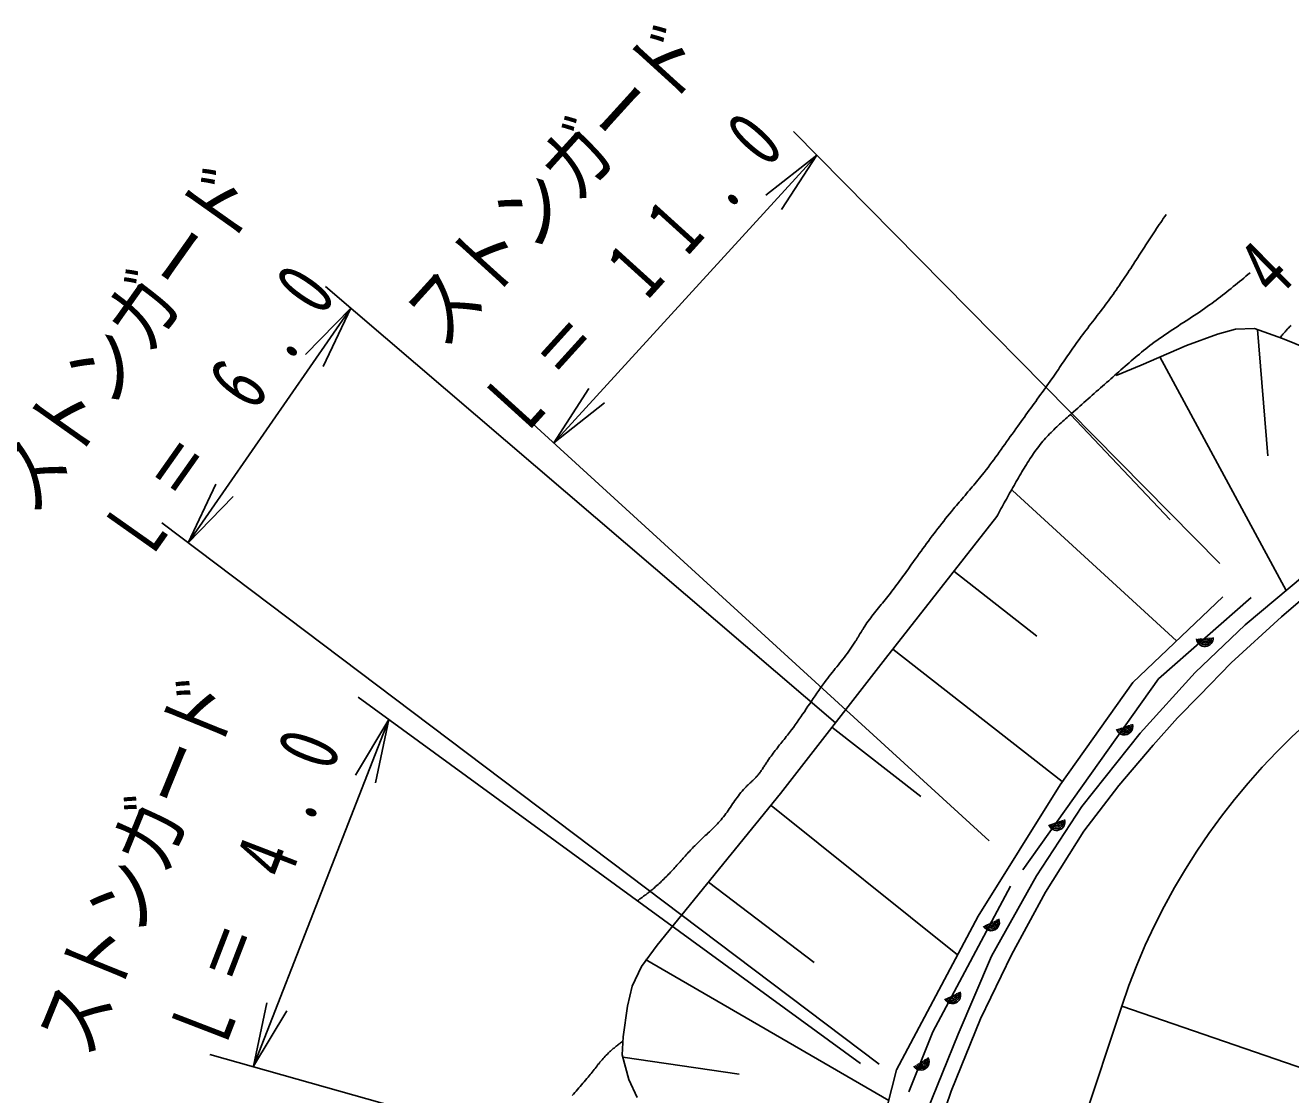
# Model space of a CAD drawing. Units: millimetres, scale not verified. Extents: x 40000 to 680000, y 20000 to 380000.
# Drawn here: x 442052 to 480356, y 305089 to 337467 of the extents above; entities that cross this region are included whole.
import ezdxf
from ezdxf.enums import TextEntityAlignment as Align

# ---------------------------------------------------------------- set-up
doc = ezdxf.new("R2010")
doc.units = ezdxf.units.MM
doc.header["$LTSCALE"] = 1000
doc.layers.add('M-BGD', color=7, linetype='Continuous', lineweight=25)
doc.styles.add('ＭＳ ゴシック', font='')
doc.styles.get('ＭＳ ゴシック').set_extended_font_data('MS Gothic')

msp = doc.modelspace()

# ---------------------------------------------------------------- linework, layer by layer
at = {"layer": 'M-BGD'}
for p, q in [((478213, 321168), (465308, 334249)), ((466011, 333536), (458046, 324829)), ((466577, 316352), (451141, 329554)), ((451901, 328904), (446985, 321800)), ((478139, 328117), (478681, 328264)), ((478681, 328264), (479255, 328291)), ((479255, 328291), (480104, 327988)), ((477204, 327777), (478139, 328117)), ((479353, 328256), (479661, 324435)), ((480104, 327988), (481480, 327426)), ((475831, 327182), (477204, 327777)), ((475069, 326866), (475831, 327182)), ((476392, 327425), (480219, 320357)), ((473688, 325686), (476703, 322496)), ((471227, 312772), (457308, 325503)), ((471936, 323380), (476899, 318827)), ((468090, 318298), (471456, 322591)), ((467899, 306016), (446187, 322402)), ((470163, 320942), (472670, 318975)), ((478978, 319312), (480772, 320823)), ((480081, 319561), (481075, 320416)), ((475575, 317570), (478302, 320160)), ((476350, 317678), (479164, 320140)), ((478557, 318167), (480081, 319561)), ((477459, 317868), (478978, 319312)), ((468311, 318580), (473443, 314569)), ((464907, 314205), (468090, 318298)), ((477592, 317178), (478557, 318167)), ((472245, 311896), (476350, 317678)), ((473376, 314474), (475575, 317570)), ((475796, 316036), (477459, 317868)), ((476931, 316501), (477592, 317178)), ((467338, 306037), (452123, 317128)), ((453054, 316449), (448963, 305949)), ((476193, 315672), (476931, 316501)), ((466469, 316213), (469159, 314120)), ((474033, 313811), (475796, 316036)), ((475151, 314454), (476193, 315672)), ((470896, 310498), (473376, 314474)), ((461179, 309617), (464907, 314205)), ((474093, 313065), (475151, 314454)), ((464626, 313845), (470274, 309325)), ((472663, 311715), (474033, 313811)), ((472929, 311223), (474093, 313065)), ((462728, 311523), (465935, 309087)), ((471303, 309285), (472663, 311715)), ((469526, 306992), (471875, 311406)), ((471903, 309322), (472929, 311223)), ((468424, 305838), (470896, 310498)), ((460708, 308972), (461179, 309617)), ((460824, 309180), (468188, 304913)), ((470288, 306921), (471303, 309285)), ((470961, 307383), (471903, 309322)), ((460423, 308371), (460708, 308972)), ((460279, 307771), (460423, 308371)), ((460145, 306841), (460279, 307771)), ((468806, 288337), (475242, 307769)), ((470074, 305193), (470961, 307383)), ((460116, 306293), (460145, 306841)), ((468797, 305171), (469526, 306992)), ((469344, 304585), (470288, 306921)), ((465918, 301150), (447641, 306308)), ((460325, 305551), (460116, 306293)), ((460136, 306226), (463663, 305715)), ((467256, 301255), (468424, 305838)), ((460576, 305007), (460325, 305551)), ((469433, 303305), (470074, 305193))]:
    msp.add_line(p, q, dxfattribs=at)
for points in [[(464470, 332328), (466011, 333536), (464945, 331894)], [(460591, 310967), (460612, 310983), (460635, 310999), (460657, 311015), (460678, 311031), (460700, 311047), (460723, 311063), (460744, 311079), (460766, 311096), (460787, 311111), (460809, 311128), (460831, 311144), (460853, 311161), (460874, 311176), (460895, 311193), (460916, 311210), (460938, 311226), (460960, 311243), (460981, 311260), (461002, 311277), (461023, 311294), (461059, 311325), (461096, 311356), (461132, 311388), (461169, 311420), (461205, 311451), (461241, 311484), (461276, 311517), (461311, 311550), (461345, 311583), (461380, 311618), (461415, 311651), (461449, 311685), (461483, 311720), (461516, 311754), (461550, 311789), (461583, 311825), (461616, 311860), (461649, 311895), (461682, 311930), (461715, 311966), (461746, 312001), (461778, 312036), (461809, 312071), (461840, 312106), (461871, 312141), (461903, 312176), (461934, 312211), (461965, 312246), (461996, 312281), (462027, 312316), (462059, 312351), (462090, 312385), (462122, 312420), (462153, 312454), (462185, 312489), (462217, 312523), (462249, 312556), (462281, 312591), (462315, 312624), (462348, 312658), (462388, 312697), (462429, 312737), (462469, 312777), (462511, 312815), (462552, 312854), (462593, 312892), (462635, 312932), (462677, 312970), (462717, 313009), (462759, 313048), (462799, 313087), (462841, 313126), (462881, 313166), (462921, 313206), (462960, 313246), (463000, 313287), (463038, 313329), (463075, 313371), (463112, 313414), (463148, 313457), (463186, 313503), (463222, 313551), (463258, 313599), (463293, 313647), (463328, 313697), (463363, 313747), (463396, 313796), (463430, 313845), (463464, 313896), (463499, 313945), (463533, 313995), (463567, 314044), (463603, 314092), (463638, 314141), (463675, 314189), (463711, 314235), (463750, 314281), (463789, 314326), (463829, 314370), (463871, 314414), (463886, 314429), (463902, 314444), (463917, 314458), (463932, 314473), (463949, 314488), (463964, 314502), (463980, 314517), (463996, 314531), (464012, 314546), (464027, 314560), (464044, 314574), (464059, 314589), (464074, 314604), (464091, 314618), (464106, 314633), (464121, 314648), (464137, 314663), (464151, 314679), (464166, 314694), (464180, 314709), (464201, 314732), (464220, 314755), (464240, 314778), (464259, 314803), (464277, 314826), (464295, 314850), (464313, 314876), (464331, 314900), (464348, 314925), (464365, 314950), (464382, 314976), (464399, 315002), (464415, 315027), (464432, 315053), (464449, 315079), (464465, 315105), (464482, 315131), (464498, 315156), (464515, 315181), (464532, 315208), (464563, 315252), (464593, 315295), (464625, 315340), (464656, 315383), (464688, 315426), (464720, 315468), (464753, 315511), (464786, 315554), (464819, 315595), (464852, 315637), (464885, 315680), (464919, 315721), (464953, 315762), (464986, 315805), (465019, 315846), (465054, 315888), (465087, 315930), (465120, 315972), (465153, 316013), (465185, 316056), (465244, 316133), (465301, 316211), (465358, 316289), (465414, 316368), (465470, 316447), (465525, 316527), (465580, 316606), (465634, 316686), (465688, 316768), (465743, 316848), (465796, 316928), (465851, 317009), (465905, 317089), (465959, 317169), (466014, 317248), (466070, 317329), (466126, 317408), (466182, 317486), (466240, 317565), (466298, 317643), (466342, 317701), (466387, 317759), (466433, 317817), (466479, 317875), (466525, 317933), (466571, 317991), (466617, 318048), (466663, 318106), (466710, 318164), (466755, 318221), (466802, 318279), (466846, 318338), (466891, 318396), (466935, 318455), (466979, 318514), (467023, 318574), (467065, 318634), (467106, 318695), (467146, 318756), (467186, 318819), (467198, 318838), (467211, 318858), (467222, 318878), (467234, 318898), (467246, 318917), (467258, 318938), (467270, 318958), (467282, 318978), (467293, 318998), (467305, 319018), (467317, 319038), (467328, 319057), (467341, 319078), (467353, 319098), (467364, 319118), (467376, 319138), (467389, 319157), (467400, 319177), (467413, 319198), (467425, 319217), (467460, 319270), (467495, 319322), (467530, 319375), (467566, 319427), (467604, 319478), (467642, 319529), (467680, 319580), (467718, 319630), (467757, 319680), (467797, 319729), (467837, 319779), (467876, 319828), (467917, 319877), (467957, 319927), (467997, 319976), (468038, 320025), (468077, 320074), (468117, 320124), (468158, 320173), (468197, 320223), (468239, 320276), (468281, 320330), (468322, 320383), (468363, 320438), (468404, 320492), (468444, 320546), (468484, 320600), (468525, 320655), (468565, 320710), (468604, 320765), (468644, 320819), (468684, 320874), (468723, 320930), (468762, 320985), (468802, 321040), (468841, 321096), (468880, 321151), (468919, 321206), (468959, 321262), (468999, 321317), (469054, 321394), (469109, 321470), (469165, 321548), (469220, 321624), (469276, 321700), (469333, 321776), (469390, 321853), (469446, 321929), (469503, 322005), (469561, 322080), (469618, 322156), (469676, 322231), (469734, 322306), (469792, 322381), (469851, 322455), (469910, 322530), (469969, 322603), (470029, 322677), (470089, 322751), (470149, 322824), (470192, 322876), (470236, 322928), (470279, 322980), (470322, 323030), (470367, 323082), (470410, 323133), (470454, 323185), (470498, 323236), (470541, 323287), (470585, 323339), (470628, 323390), (470672, 323441), (470715, 323493), (470760, 323545), (470803, 323596), (470846, 323648), (470889, 323700), (470931, 323752), (470974, 323804), (471016, 323857), (471075, 323932), (471134, 324007), (471193, 324083), (471251, 324160), (471308, 324236), (471365, 324312), (471422, 324390), (471479, 324467), (471535, 324545), (471591, 324622), (471647, 324700), (471703, 324779), (471758, 324857), (471814, 324935), (471869, 325013), (471925, 325092), (471980, 325169), (472036, 325247), (472091, 325326), (472147, 325404), (472196, 325471), (472244, 325540), (472294, 325607), (472343, 325676), (472392, 325743), (472441, 325810), (472489, 325878), (472539, 325945), (472588, 326014), (472637, 326081), (472686, 326148), (472735, 326216), (472784, 326284), (472833, 326352), (472882, 326419), (472930, 326487), (472978, 326556), (473027, 326624), (473074, 326692), (473122, 326761), (473163, 326818), (473203, 326876), (473242, 326934), (473283, 326992), (473322, 327050), (473361, 327108), (473400, 327166), (473441, 327224), (473480, 327283), (473519, 327341), (473560, 327398), (473599, 327456), (473639, 327515), (473679, 327572), (473719, 327630), (473759, 327687), (473799, 327745), (473841, 327802), (473881, 327859), (473923, 327916), (473970, 327980), (474017, 328044), (474066, 328108), (474113, 328173), (474161, 328236), (474210, 328299), (474258, 328363), (474307, 328426), (474356, 328489), (474404, 328553), (474453, 328616), (474502, 328679), (474550, 328743), (474598, 328806), (474647, 328870), (474695, 328934), (474743, 328998), (474791, 329061), (474838, 329125), (474885, 329190), (474931, 329254), (474978, 329319), (475024, 329383), (475069, 329448), (475114, 329514), (475159, 329579), (475204, 329645), (475249, 329711), (475293, 329777), (475336, 329843), (475381, 329908), (475424, 329975), (475468, 330041), (475512, 330108), (475555, 330173), (475598, 330240), (475642, 330307), (475685, 330374), (475728, 330440), (475771, 330506), (475812, 330568), (475852, 330631), (475893, 330692), (475933, 330754), (475973, 330816), (476014, 330878), (476054, 330939), (476095, 331001), (476136, 331063), (476176, 331124), (476216, 331187), (476257, 331248), (476297, 331310), (476338, 331372), (476379, 331433), (476420, 331496), (476460, 331557), (476500, 331618), (476541, 331681), (476582, 331742)], [(471456, 322591), (471488, 322649), (471520, 322708), (471553, 322768), (471585, 322827), (471618, 322886), (471650, 322945), (471684, 323004), (471716, 323063), (471749, 323122), (471782, 323182), (471815, 323240), (471847, 323299), (471880, 323358), (471913, 323417), (471948, 323476), (471981, 323535), (472014, 323594), (472048, 323652), (472081, 323712), (472115, 323770), (472148, 323828), (472183, 323885), (472216, 323943), (472250, 324000), (472285, 324058), (472319, 324114), (472355, 324171), (472390, 324228), (472426, 324283), (472462, 324339), (472499, 324395), (472536, 324450), (472574, 324505), (472613, 324559), (472651, 324613), (472690, 324666), (472731, 324718), (472772, 324771), (472813, 324822), (472856, 324873), (472895, 324919), (472935, 324964), (472976, 325008), (473017, 325052), (473058, 325096), (473100, 325139), (473142, 325181), (473185, 325224), (473229, 325266), (473273, 325307), (473316, 325349), (473361, 325390), (473405, 325431), (473450, 325472), (473495, 325512), (473540, 325552), (473585, 325593), (473630, 325633), (473676, 325673), (473721, 325712), (473784, 325768), (473847, 325823), (473909, 325878), (473971, 325934), (474034, 325989), (474097, 326044), (474159, 326099), (474222, 326154), (474284, 326210), (474346, 326265), (474409, 326320), (474472, 326375), (474534, 326430), (474596, 326486), (474658, 326541), (474721, 326596), (474784, 326650), (474846, 326706), (474908, 326761), (474970, 326816), (475032, 326871), (475093, 326926), (475155, 326980), (475216, 327034), (475278, 327088), (475340, 327142), (475401, 327196), (475463, 327250), (475525, 327304), (475587, 327357), (475651, 327410), (475713, 327463), (475776, 327515), (475840, 327567), (475903, 327619), (475967, 327670), (476032, 327720), (476096, 327770), (476162, 327819), (476227, 327869), (476305, 327926), (476384, 327982), (476463, 328037), (476543, 328092), (476623, 328148), (476703, 328202), (476783, 328255), (476864, 328308), (476945, 328361), (477025, 328414), (477107, 328466), (477188, 328520), (477269, 328573), (477350, 328626), (477431, 328679), (477511, 328732), (477591, 328786), (477671, 328841), (477751, 328896), (477830, 328951), (477897, 329000), (477964, 329048), (478030, 329097), (478097, 329147), (478162, 329196), (478228, 329246), (478293, 329297), (478358, 329348), (478423, 329399), (478487, 329450), (478552, 329502), (478616, 329554), (478680, 329606), (478744, 329659), (478808, 329711), (478872, 329763), (478935, 329816), (478999, 329869), (479062, 329921), (479126, 329974)], [(450537, 327499), (451901, 328904), (451066, 327132)], [(480036, 328013), (480057, 328039), (480078, 328063), (480099, 328089), (480121, 328114), (480142, 328139), (480165, 328163), (480186, 328188), (480208, 328213), (480230, 328238), (480252, 328262), (480274, 328287), (480297, 328310), (480319, 328333), (480342, 328357), (480366, 328380)], [(459588, 326037), (458046, 324829), (459112, 326471)], [(448348, 323205), (446985, 321800), (447819, 323571)], [(475242, 307769), (494152, 301258), (490010, 321031)], [(452052, 314766), (453054, 316449), (452652, 314533)], [(449965, 307633), (448963, 305949), (449365, 307866)], [(458610, 305060), (458650, 305107), (458689, 305154), (458730, 305200), (458771, 305247), (458810, 305294), (458851, 305340), (458892, 305386), (458932, 305434), (458972, 305480), (459012, 305527), (459051, 305575), (459091, 305622), (459121, 305660), (459151, 305697), (459181, 305735), (459210, 305773), (459240, 305811), (459270, 305848), (459298, 305886), (459328, 305924), (459358, 305961), (459387, 305999), (459418, 306036), (459448, 306073), (459479, 306110), (459510, 306146), (459540, 306182), (459572, 306217), (459604, 306252), (459638, 306286), (459671, 306320), (459705, 306354), (459725, 306373), (459746, 306392), (459766, 306411), (459787, 306429), (459808, 306448), (459829, 306467), (459850, 306484), (459872, 306502), (459894, 306520), (459916, 306538), (459937, 306555), (459959, 306573), (459981, 306591), (460004, 306608), (460026, 306626), (460049, 306642), (460071, 306659), (460094, 306677), (460116, 306694), (460138, 306711)]]:
    msp.add_lwpolyline(points, dxfattribs=at)
for centre, radius, start, end in [((494227, 301480), 20000, 102.1726, 161.6744), ((477757, 318909), 250, 184.8102, 4.4915), ((477757, 318909), 200, 184.8251, 4.4274), ((477757, 318909), 150, 184.8499, 4.5344), ((477757, 318909), 100, 185.2239, 4.4274), ((477757, 318909), 50, 184.7501, 4.1099), ((475324, 316232), 251, 198.0078, 18.177), ((475324, 316232), 200, 198.05, 18.262), ((475324, 316232), 150, 198.1205, 18.1205), ((475324, 316232), 100, 197.8394, 18.262), ((475324, 316232), 50, 197.8394, 18.6904), ((473271, 313341), 250, 198.177, 18.177), ((473271, 313341), 200, 198.05, 18.262), ((473271, 313341), 150, 198.1205, 18.1205), ((473271, 313341), 100, 198.262, 18.262), ((473271, 313341), 50, 197.8394, 17.8394), ((471288, 310303), 251, 205.3342, 25.3902), ((471288, 310303), 200, 205.381, 25.4515), ((471288, 310303), 150, 205.4592, 25.4591), ((471288, 310303), 100, 205.1475, 25.6159), ((471288, 310303), 50, 205.1475, 26.0897), ((470113, 308094), 249, 205.3902, 25.5217), ((470113, 308094), 200, 205.6159, 25.381), ((470113, 308094), 150, 205.4592, 25.4591), ((470113, 308094), 100, 205.6159, 25.1475), ((470113, 308094), 50, 206.0897, 25.1475), ((469162, 306081), 250, 211.4987, 31.6995), ((469162, 306081), 200, 211.4209, 31.8094), ((469162, 306081), 150, 211.2911, 31.8094), ((469162, 306081), 100, 211.0309, 31.8094), ((469162, 306081), 50, 211.8095, 31.8094)]:
    msp.add_arc(centre, radius, start, end, dxfattribs=at)

# ---------------------------------------------------------------- texts
at = {"layer": 'M-BGD', "style": 'ＭＳ ゴシック', "width": 0.8}
for rotation, p in [(47.7, (455115, 327255)), (54.7, (442760, 322264)), (67.8, (444522, 305945))]:
    msp.add_text('ストンガード', height=1833, rotation=rotation, dxfattribs=at).set_placement(p, align=Align.BOTTOM_LEFT)
at = {"layer": 'M-BGD', "char_height": 1833, "attachment_point": 7, "style": 'ＭＳ ゴシック'}
for s, insert, rotation in [('\\T2.05;\\W0.7;L＝11.0', (457294, 325122), 47.8), ('\\T3.22;\\W0.7;40', (479925, 329118), 44.4), ('\\T2.02;\\W0.7;L＝6.0', (445939, 321378), 54.8), ('\\T2.02;\\W0.7;L＝4.0', (448166, 306581), 68.9)]:
    msp.add_mtext(s, dxfattribs=dict(at, insert=insert, rotation=rotation))

doc.saveas('drawing.dxf')
